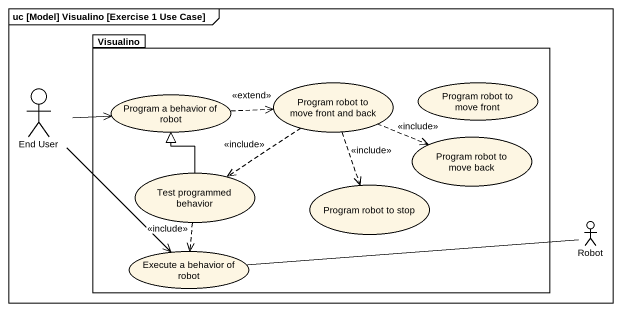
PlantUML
@startuml
mainframe uc [Model] Visualino [Exercise 1 Use Case]
package Visualino {
  usecase "Program a behavior of robot" as Program_a_behavior_of_robot
  usecase "Program robot to move front and back" as Program_robot_to_move_front
  usecase "Program robot to move front" as Program_robot_to_move_front_2
  usecase "Program robot to move back" as Program_robot_to_move_back
  usecase "Test programmed behavior" as Test_programmed_behavior
  usecase "Program robot to stop" as Program_robot_to_stop
  usecase "Execute a behavior of robot" as Execute_a_behavior_of_robot
}
actor "End User" as End_User
actor Robot
End_User -right-> Program_a_behavior_of_robot
End_User --> Execute_a_behavior_of_robot
Program_a_behavior_of_robot .right.> Program_robot_to_move_front : <<extend>>
Program_robot_to_move_front .right.> Program_robot_to_move_back : <<include>>
Program_robot_to_move_front ..> Test_programmed_behavior : <<include>>
Program_robot_to_move_front ..> Program_robot_to_stop : <<include>>
Test_programmed_behavior -up-|> Program_a_behavior_of_robot
Test_programmed_behavior ..> Execute_a_behavior_of_robot : <<include>>
Execute_a_behavior_of_robot -right- Robot
@enduml
